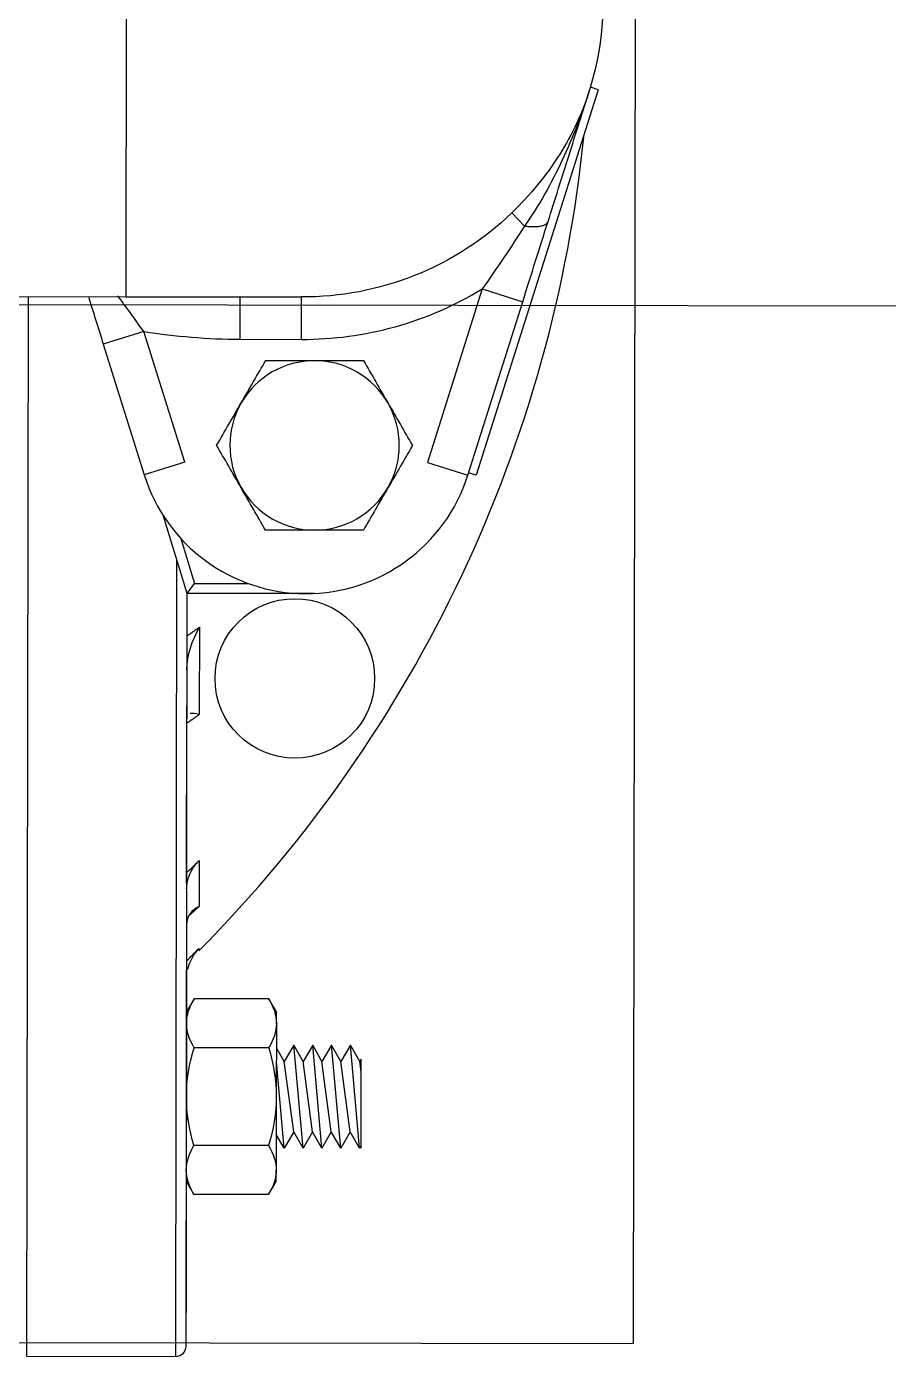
# Model space of a CAD drawing. Header units: inches. Extents: x 12 to 407, y 13 to 268.
# Drawn here: x 72.6829 to 72.7477, y 226.5229 to 226.6229 of the extents above; entities that cross this region are included whole.
import ezdxf

# ---------------------------------------------------------------- set-up
doc = ezdxf.new("R2010")
doc.units = ezdxf.units.IN
doc.header["$MEASUREMENT"] = 0
doc.layers.add('SITE_20200109$0$22', color=40, linetype='Continuous')

# ---------------------------------------------------------------- blocks, each defined once
blk = doc.blocks.new('SITE_20200109$0$A$C3D8971C')
at = {"color": 9, "linetype": 'Continuous'}
for p, q in [((-705, -960.5), (-705, -750.5)), ((-305, -960.5), (-705, -960.5))]:
    blk.add_line(p, q, dxfattribs=at)
at = {"color": 9, "linetype": 'Continuous', "extrusion": (0, 1, 0)}
for p, q in [((-626.31, -911.9), (-626.31, -922.28)), ((-706, -914.91), (-706, -926.13)), ((-626.32, -914.91), (-706, -914.91)), ((-629.89, -920.57), (-639.7, -923.66)), ((-628.93, -923.61), (-629.89, -920.57)), ((-626.31, -922.28), (-626.31, -935.44)), ((-626.31, -922.28), (-581.69, -922.28)), ((-638.74, -926.7), (-639.7, -923.66)), ((-638.74, -926.7), (-628.93, -923.61)), ((-648.62, -926.89), (-642.74, -925.08)), ((-706, -926.13), (-646.15, -926.13)), ((-705.23, -926.89), (-648.63, -926.89)), ((-702.69, -926.89), (-702.69, -926.89)), ((-692.83, -926.89), (-699.5, -926.89)), ((-692.83, -926.89), (-693.82, -927.46)), ((-682.8, -926.89), (-687.89, -926.89)), ((-676.89, -926.89), (-682.8, -926.89)), ((-679.1, -927.46), (-680.08, -926.89)), ((-670.83, -926.89), (-676.89, -926.89)), ((-670.4, -926.89), (-657.08, -926.89)), ((-648.62, -936.46), (-648.62, -926.89)), ((-648.62, -926.89), (-647.86, -927.46)), ((-644.48, -926.42), (-647.86, -927.46)), ((-693.82, -933.08), (-693.82, -927.46)), ((-690.14, -933.08), (-690.14, -927.46)), ((-682.78, -933.08), (-682.78, -927.46)), ((-679.1, -933.08), (-679.1, -927.46)), ((-675.33, -927.82), (-675.48, -927.82)), ((-668.7, -927.82), (-672.16, -927.82)), ((-651.16, -927.82), (-657.72, -927.82)), ((-647.86, -927.46), (-647.86, -931.47)), ((-629.5, -930.83), (-629.5, -935.44)), ((-626.31, -930.83), (-629.5, -930.83)), ((-693.82, -933.08), (-692.83, -933.65)), ((-680.08, -933.65), (-679.1, -933.08)), ((-692.83, -933.65), (-691.98, -933.65)), ((-686.46, -933.65), (-691.98, -933.65)), ((-690.33, -934.25), (-689.3, -933.65)), ((-690.33, -934.25), (-683.81, -933.65)), ((-680.94, -933.65), (-686.46, -933.65)), ((-683.81, -934.25), (-682.78, -933.65)), ((-680.94, -933.65), (-680.08, -933.65)), ((-689.1, -934.96), (-690.33, -934.25)), ((-690.33, -935.67), (-689.1, -934.96)), ((-690.33, -935.67), (-682.58, -934.96)), ((-689.1, -934.96), (-683.81, -934.25)), ((-682.58, -934.96), (-683.81, -934.25)), ((-683.81, -935.67), (-682.58, -934.96)), ((-689.1, -936.38), (-690.33, -935.67)), ((-689.1, -936.38), (-683.81, -935.67)), ((-682.58, -936.38), (-683.81, -935.67)), ((-626.31, -935.44), (-629.5, -935.44)), ((-690.33, -937.08), (-689.1, -936.38)), ((-690.33, -937.08), (-682.58, -936.38)), ((-689.1, -937.79), (-690.33, -937.08)), ((-689.1, -937.79), (-683.81, -937.08)), ((-683.81, -937.08), (-682.58, -936.38)), ((-682.58, -937.79), (-683.81, -937.08)), ((-648.62, -936.46), (-648.61, -936.46)), ((-690.33, -938.5), (-689.1, -937.79)), ((-690.33, -938.5), (-682.58, -937.79)), ((-683.81, -938.5), (-682.58, -937.79)), ((-689.1, -939.21), (-690.33, -938.5)), ((-689.1, -939.21), (-683.81, -938.5)), ((-682.58, -939.21), (-683.81, -938.5)), ((-690.33, -939.92), (-689.1, -939.21)), ((-690.33, -939.92), (-682.58, -939.21)), ((-690.14, -940.03), (-690.33, -939.92)), ((-690.33, -940.03), (-690.14, -940.03)), ((-690.14, -940.03), (-683.63, -940.03)), ((-684.61, -940.03), (-683.81, -939.92)), ((-683.81, -939.92), (-682.58, -939.21)), ((-683.63, -940.03), (-683.81, -939.92)), ((-638.74, -944.94), (-639.7, -947.98)), ((-625.68, -949.05), (-638.74, -944.94)), ((-639.7, -947.98), (-626.64, -952.09)), ((-639.7, -948.62), (-639.52, -948.04)), ((-610.69, -957.74), (-639.7, -948.62)), ((-625.68, -949.05), (-626.64, -952.09)), ((-619.96, -951.26), (-620.95, -952.21)), ((-610.69, -957.74), (-610.51, -957.16))]:
    blk.add_line(p, q, dxfattribs=at)
at = {"color": 9, "linetype": 'Continuous'}
blk.add_circle((-655, -935), 6, dxfattribs=at)
for centre, radius, start, end in [((-635.87, -935.82), 12.75, 107.4576, 252.5424), ((-705.23, -926.13), 0.765, 180, 270), ((-604, -855.52), 101.56, 224.649, 225.384), ((-604, -855.52), 101.67, 225.3236, 264.338), ((-637.47, -936.46), 6.37, 60, 120), ((-637.47, -936.46), 6.37, 120, 180), ((-637.47, -936.46), 6.37, 0, 60), ((-637.47, -936.46), 6.37, 180, 240), ((-637.47, -936.46), 6.37, 300, 0), ((-637.47, -936.46), 6.37, 240, 300), ((-604, -935.82), 22.31, 252.5424, 287.4576)]:
    blk.add_arc(centre, radius, start, end, dxfattribs=at)
for points in [[(-626.3, -919.44), (-627.38, -919.78), (-628.63, -920.17), (-629.89, -920.57)], [(-628.93, -923.61), (-627.96, -922.91), (-626.99, -922.2), (-626.23, -921.64)], [(-628.93, -923.61), (-629.27, -926), (-629.5, -928.41), (-629.5, -930.83)], [(-693.82, -927.46), (-693.22, -927.12), (-692.6, -926.89), (-691.98, -926.89)], [(-691.98, -926.89), (-691.35, -926.89), (-690.74, -927.12), (-690.14, -927.46)], [(-690.14, -927.46), (-688.95, -927.12), (-687.7, -926.89), (-686.46, -926.89)], [(-686.46, -926.89), (-685.21, -926.89), (-683.97, -927.12), (-682.78, -927.46)], [(-682.78, -927.46), (-682.17, -927.12), (-681.56, -926.89), (-680.94, -926.89)], [(-680.94, -926.89), (-680.31, -926.89), (-679.7, -927.12), (-679.1, -927.46)], [(-676.9, -926.98), (-676.29, -927.12), (-675.76, -927.43), (-675.33, -927.82)], [(-672.16, -927.82), (-672.44, -927.27), (-672.89, -926.89), (-673.54, -926.89)], [(-669.61, -926.89), (-669.32, -927.21), (-669.02, -927.52), (-668.7, -927.82)], [(-654.38, -926.89), (-655.4, -926.89), (-656.34, -926.89), (-657.08, -926.89)], [(-654.38, -926.89), (-653.26, -926.89), (-652.14, -927.27), (-651.16, -927.82)], [(-657.72, -927.82), (-657.65, -927.53), (-657.63, -927.29), (-657.64, -927.13)], [(-640.66, -930.94), (-639.57, -930.31), (-638.51, -929.7), (-637.47, -929.1)], [(-637.47, -929.1), (-636.43, -929.7), (-635.37, -930.31), (-634.28, -930.94)], [(-643.84, -932.78), (-642.8, -932.17), (-641.74, -931.56), (-640.66, -930.94)], [(-634.28, -930.94), (-633.2, -931.56), (-632.13, -932.18), (-631.09, -932.78)], [(-691.98, -933.65), (-692.6, -933.65), (-693.22, -933.43), (-693.82, -933.08)], [(-690.14, -933.08), (-690.74, -933.43), (-691.35, -933.65), (-691.98, -933.65)], [(-686.46, -933.65), (-687.7, -933.65), (-688.95, -933.43), (-690.14, -933.08)], [(-682.78, -933.08), (-683.97, -933.43), (-685.21, -933.65), (-686.46, -933.65)], [(-680.94, -933.65), (-681.56, -933.65), (-682.18, -933.43), (-682.78, -933.08)], [(-679.1, -933.08), (-679.7, -933.43), (-680.31, -933.65), (-680.94, -933.65)], [(-643.84, -936.46), (-643.84, -935.21), (-643.84, -933.97), (-643.84, -932.78)], [(-631.09, -932.78), (-631.09, -933.97), (-631.09, -935.21), (-631.09, -936.46)], [(-643.84, -940.14), (-643.84, -938.94), (-643.84, -937.7), (-643.84, -936.46)], [(-631.09, -936.46), (-631.09, -937.7), (-631.09, -938.94), (-631.09, -940.14)], [(-640.66, -941.98), (-641.74, -941.35), (-642.8, -940.74), (-643.84, -940.14)], [(-631.09, -940.14), (-632.14, -940.74), (-633.2, -941.35), (-634.28, -941.98)], [(-637.47, -943.82), (-638.51, -943.22), (-639.57, -942.6), (-640.66, -941.98)], [(-634.28, -941.98), (-635.36, -942.6), (-636.43, -943.22), (-637.47, -943.82)], [(-620.95, -952.21), (-622.55, -951.21), (-624.11, -950.15), (-625.68, -949.05)], [(-626.64, -952.09), (-624.56, -952.74), (-622.56, -953.37), (-620.6, -953.99)]]:
    blk.add_open_spline(points, degree=3, dxfattribs=at)
for points, knots in [([(-699.5, -926.89), (-699.86, -926.89), (-700.22, -926.89), (-700.9, -926.89), (-701.22, -926.89), (-701.78, -926.89), (-702.02, -926.89), (-702.21, -926.89), (-702.4, -926.89), (-702.54, -926.89), (-702.69, -926.89)], [0, 0, 0, 0, 0.215359, 0.215359, 0.430727, 0.430727, 0.645961, 0.645961, 0.645961, 1, 1, 1, 1]), ([(-687.89, -926.89), (-688.22, -926.89), (-688.54, -926.89), (-689.07, -926.89), (-689.3, -926.89), (-689.47, -926.89), (-689.64, -926.89), (-689.75, -926.89), (-689.87, -926.89)], [0, 0, 0, 0, 0.286634, 0.286634, 0.57328, 0.57328, 0.57328, 1, 1, 1, 1]), ([(-670.4, -926.89), (-670.66, -926.89), (-670.87, -926.89), (-671.02, -926.89), (-671.18, -926.89), (-671.34, -926.89)], [0, 0, 0, 0, 0.429277, 0.429277, 1, 1, 1, 1]), ([(-670.83, -926.89), (-670.5, -926.89), (-670.17, -926.96), (-669.54, -927.19), (-669.24, -927.37), (-668.87, -927.66), (-668.79, -927.73), (-668.7, -927.82)], [0, 0, 0, 0, 0.428909, 0.428909, 0.858503, 0.858503, 1, 1, 1, 1]), ([(-629.5, -935.44), (-629.5, -937.85), (-629.18, -940.2), (-627.9, -944.81), (-626.93, -947.02), (-625.68, -949.05)], [0, 0, 0, 0, 0.5, 0.5, 1, 1, 1, 1]), ([(-619.96, -951.26), (-622, -949.16), (-623.6, -946.68), (-625.77, -941.25), (-626.31, -938.38), (-626.31, -935.44)], [0, 0, 0, 0, 0.5, 0.5, 1, 1, 1, 1]), ([(-610.69, -957.1), (-612.4, -956.57), (-614.03, -955.81), (-617.14, -953.85), (-618.61, -952.65), (-619.96, -951.26)], [0, 0, 0, 0, 0.5, 0.5, 1, 1, 1, 1]), ([(-610.69, -957.1), (-612.49, -956.54), (-614.28, -955.85), (-617.72, -954.23), (-619.39, -953.32), (-620.95, -952.21)], [0, 0, 0, 0, 0.5, 0.5, 1, 1, 1, 1]), ([(-620.6, -953.99), (-619, -954.49), (-617.34, -955.01), (-614.02, -956.06), (-612.36, -956.58), (-610.69, -957.1)], [0, 0, 0, 0, 0.5, 0.5, 1, 1, 1, 1])]:
    blk.add_open_spline(points, degree=3, knots=knots, dxfattribs=at)
for points, weights in [([(-658.37, -926.89), (-658.05, -927.36), (-657.72, -927.82)], [1, 0.999979433825, 1]), ([(-651.81, -926.89), (-651.49, -927.36), (-651.16, -927.82)], [1, 0.999979431042, 1]), ([(-672.79, -927.14), (-672.48, -927.48), (-672.16, -927.82)], [1, 0.999988802901, 1]), ([(-620.95, -952.21), (-621.15, -953.82), (-620.6, -953.99)], [1, 0.866025403784, 1])]:
    blk.add_rational_spline(points, weights, degree=2, dxfattribs=at)
blk = doc.blocks.new('AUDIT_I_200528142514-0')
at = {"layer": 'SITE_20200109$0$22', "color": 8, "rotation": 89.92133469272197}
blk.add_blockref('SITE_20200109$0$A$C3D8971C', (248392.59, 243549.64), dxfattribs=at)

msp = doc.modelspace()

# ---------------------------------------------------------------- linework, layer by layer
at = {"color": 8}
msp.add_line((73.07569, 226.60147, -109.40668), (71.47569, 226.60367, -109.40668), dxfattribs=at)

# ---------------------------------------------------------------- block references
at = {"linetype": 'Continuous', "xscale": 0.001000002026557922, "yscale": 0.001000002026557922, "zscale": 0.001000002026557922}
msp.add_blockref('AUDIT_I_200528142514-0', (-176.62415, -16.31994, -109.40668), dxfattribs=at)

doc.saveas('drawing.dxf')
